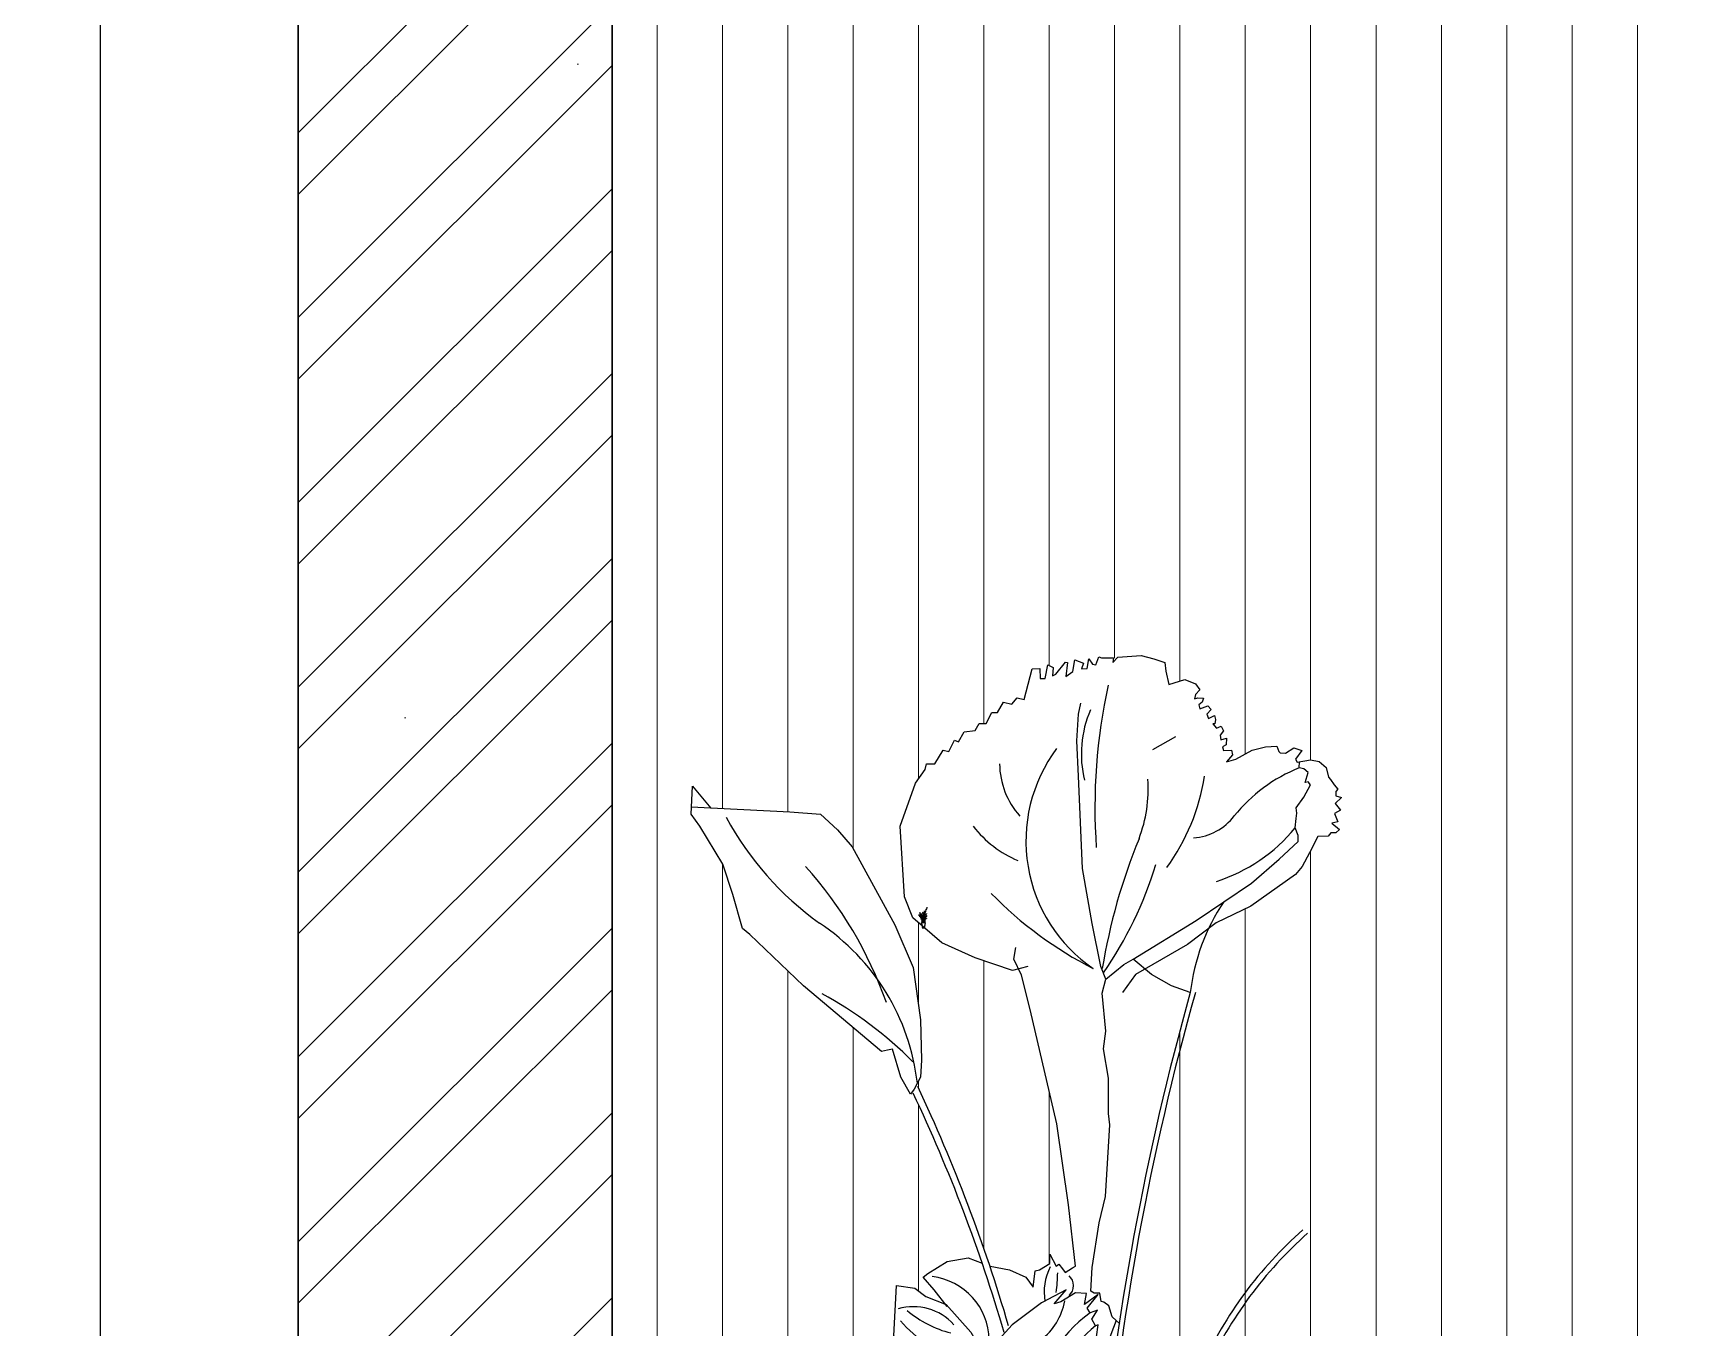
# Model space of a CAD drawing. Header units: millimetres. Extents: x 35877 to 3066687, y -650199 to -40525.
# Drawn here: x 148603.49 to 148651.05, y -179552.15 to -179515 of the extents above; entities that cross this region are included whole.
import ezdxf

# ---------------------------------------------------------------- set-up
doc = ezdxf.new("R2010")
doc.units = ezdxf.units.MM
doc.header["$MEASUREMENT"] = 0
doc.layers.add('AR HATCH-7', color=7, linetype='Continuous')
doc.layers.add('Interior', color=250, linetype='Continuous')
for name, color, linetype, lineweight in [('dim05', 1, 'Continuous', 13), ('FURNITURE', 32, 'Continuous', 9), ('XX~SLAB ( BEAM )~ ( DIM )', 7, 'Continuous', 9)]:
    doc.layers.add(name, color=color, linetype=linetype, lineweight=lineweight)

# ---------------------------------------------------------------- blocks, each defined once
blk = doc.blocks.new('A$C92db4de1')
at = {"color": 116, "true_color": 0x136734}
blk.add_line((13.24454338903524, 43.07755484143308), (13.90270903360943, 43.44362366286259), dxfattribs=at)
at = {"color": 18, "true_color": 0x000000}
for p, q in [((6.531763522205438, 38.32534171174484), (6.528822239146393, 38.32534171174484)), ((6.533347135602526, 38.32398582745373), (6.531084575894056, 38.32398582745373)), ((6.531537132450467, 38.32534171174484), (6.531537132450467, 38.32963532456597)), ((6.536062251863768, 38.32172597872886), (6.53244224555965, 38.3212740588715)), ((6.537645865260856, 38.31969221464533), (6.534025858851237, 38.31969221464533)), ((6.534252248711709, 38.32375986753141), (6.534252248711709, 38.32601971624354)), ((6.539682258171524, 38.31788441048411), (6.535383528513194, 38.31765832584097)), ((6.53628841866157, 38.3212740588715), (6.53628841866157, 38.32534171174484)), ((6.542397151475598, 38.3153986018242), (6.536514585357509, 38.31494655725874)), ((6.538098421817267, 38.31946625471028), (6.538098421817267, 38.32217802329251)), ((6.546017157783353, 38.31065294443761), (6.53855097837004, 38.30974910472469)), ((6.543980987829855, 38.31359067296762), (6.539229701618751, 38.31291279317702)), ((6.539908424969326, 38.31765832584097), (6.539908424969326, 38.32037009443775)), ((6.552645583469712, 38.38264637259454), (6.540201951047493, 38.37970864407725)), ((6.542397151475598, 38.31494655725874), (6.542849708028371, 38.31991817458038)), ((6.546277004221338, 38.28346916652299), (6.543335721158655, 38.28166136236177)), ((6.544433544386266, 38.31336471303257), (6.545338434429141, 38.31788441048411)), ((6.54899189741991, 38.28392121108664), (6.546955727466411, 38.28075739794076)), ((6.551707013681153, 38.28482505081411), (6.548313174065697, 38.2859549751829)), ((6.551707013681153, 38.28437313095674), (6.549897010525456, 38.28053143800571)), ((6.554229419823969, 38.38242041267404), (6.550835580212151, 38.38083856844787)), ((6.551899723795941, 38.3038735229693), (6.551899723795941, 38.30929706014649)), ((6.555327020090772, 38.28572901524785), (6.552838293588138, 38.28663297968342)), ((6.553257170500729, 38.30274359861323), (6.553257170500729, 38.30545536719546)), ((6.558268303047953, 38.28708489953897), (6.553517016833212, 38.28979666813575)), ((6.554003030068998, 38.38242041267404), (6.554003030068998, 38.38626210562506)), ((6.55671814633024, 38.38196849280394), (6.554455586621771, 38.3788048043516)), ((6.55555318678671, 38.2852770953923), (6.555100630230299, 38.28301724665289)), ((6.558720636643557, 38.28640689505301), (6.556458299892256, 38.28233924216693)), ((6.557396869684453, 38.38219445273899), (6.557396869684453, 38.38581018575496)), ((6.559659429389285, 38.38129048830342), (6.557849426237226, 38.37970864407725)), ((6.560304472997814, 38.28753681940907), (6.558041913289344, 38.29002262805625)), ((6.559885596085223, 38.38174253286888), (6.559659429389285, 38.38581018575496)), ((6.56347192285466, 38.28889270370018), (6.559851916445041, 38.29070063255676)), ((6.560757029554225, 38.28708489953897), (6.560078306305513, 38.28256532679552)), ((6.562374322587857, 38.38106452838292), (6.560338152637996, 38.37790083993059)), ((6.563279435697041, 38.38106452838292), (6.562374322587857, 38.38400238159375)), ((6.563698312613269, 38.28844078384464), (6.562567032706283, 38.28256532679552)), ((6.566865762364614, 38.28889270370018), (6.56347192285466, 38.28392121108664)), ((6.566639595566812, 38.2895707082007), (6.565055759212555, 38.29160447229697)), ((6.569354488870886, 38.29002262805625), (6.566865762364614, 38.28392121108664)), ((6.567770652411127, 38.28979666813575), (6.567091929162416, 38.29318631652313)), ((6.575269619417668, 38.33332326001619), (6.572102169560821, 38.33332326001619)), ((6.57391217271288, 38.3358090686761), (6.573459616160108, 38.34032864141955)), ((6.576174509464181, 38.33151545585497), (6.573685782957909, 38.33106353598487)), ((6.575043229557195, 38.33332326001619), (6.576400899219152, 38.33965076162895)), ((6.578210902371211, 38.32835176740264), (6.575043229557195, 38.32835176740264)), ((6.580699628877483, 38.32405802988796), (6.576174509464181, 38.32451007445161)), ((6.58250963203318, 38.32270214558412), (6.576174509464181, 38.32066838150058)), ((6.576400899219152, 38.33015957156385), (6.57798451261624, 38.33513118887095)), ((6.57798451261624, 38.32789972283899), (6.578663235966815, 38.33309730008114)), ((6.583640911936527, 38.32021646163048), (6.578663235966815, 38.31976441706684)), ((6.580925795675284, 38.32518795424403), (6.581152185433893, 38.33241942028872)), ((6.582057075476769, 38.3220242657917), (6.582735798830981, 38.3267697984702)), ((6.584772191843513, 38.31953845713178), (6.584772191843513, 38.32338015008281)), ((6.594122202004655, 38.2063694429562), (6.592312198848958, 38.20275370992749)), ((6.597215824163868, 38.35908506160013), (6.592690927809599, 38.3595371061765)), ((6.596384761709487, 38.2059175230861), (6.594348591759626, 38.20343171442619)), ((6.595253481806139, 38.20659540287852), (6.594574758557428, 38.20975921603713)), ((6.599704550666502, 38.35614733308284), (6.595858377564582, 38.35614733308284)), ((6.597742208308773, 38.2063694429562), (6.597516041616473, 38.21179298012066)), ((6.600457324573654, 38.20614348302115), (6.598194764865184, 38.20162391026497)), ((6.603172217874089, 38.2063694429562), (6.598420931662986, 38.20230179007012)), ((6.600457324573654, 38.20682136281357), (6.598873488215759, 38.21021113590723)), ((6.602419666931382, 38.35185372027445), (6.599704550666502, 38.35185372027445)), ((6.601288387129898, 38.35411356899931), (6.601288387129898, 38.35976306609882)), ((6.602493494523515, 38.20614348302115), (6.602267327831214, 38.20840333174601)), ((6.602872223484155, 38.35185372027445), (6.602872223484155, 38.36247483469378)), ((6.604003503391141, 38.3509497558407), (6.604908393434016, 38.3563732930179)), ((6.607244780738256, 38.20682136281357), (6.604077330983273, 38.20885525160338)), ((6.604908393434016, 38.34823798724574), (6.605587116788229, 38.35275768469546)), ((6.608376060641604, 38.20614348302115), (6.605434777582559, 38.20071994584396)), ((6.605660944380361, 38.20569156315105), (6.605660944380361, 38.20343171442619)), ((6.610412230595102, 38.2059175230861), (6.606792224181845, 38.20252775000517)), ((6.696370941535861, 38.12681714552491), (6.630236061493633, 38.12681714552491)), ((6.632598021460581, 38.13626498552549), (6.69400898146705, 38.13626498552549)), ((6.644231520833273, 38.38682264088129), (6.640787719417858, 38.38911578502666)), ((6.645379529029015, 38.38108971817564), (6.641935504550929, 38.3845294967341)), ((6.646527314158448, 38.3673307285917), (6.641935504550929, 38.36847723831124)), ((6.645379529029015, 38.37535679545726), (6.643083512637531, 38.37650342988309)), ((6.647675322354189, 38.36159780588605), (6.643083512637531, 38.36159780588605)), ((6.652267131961707, 38.35701139288722), (6.644231520833273, 38.35701139288722)), ((6.646527314158448, 38.38682264088129), (6.651119123765966, 38.39255556359967)), ((6.646527314158448, 38.38108971817564), (6.651119123765966, 38.38567613116174)), ((6.646527314158448, 38.37421016102962), (6.651119123765966, 38.37764993960263)), ((6.647675322354189, 38.36847723831124), (6.652267131961707, 38.37077050716471)), ((6.655711156439793, 38.35013196046202), (6.648823330546293, 38.35013196046202)), ((6.651119123765966, 38.35815802731304), (6.655711156439793, 38.36847723831124)), ((6.654563148244051, 38.34898532603438), (6.659154957960709, 38.35930453703259)), ((6.679817989825096, 38.37077050716471), (6.691297625537118, 38.37421016102962)), ((6.683262014408683, 38.37879657402846), (6.690149617341376, 38.37879657402846)), ((6.689001609149273, 38.40516804345134), (6.684409799538116, 38.40516804345134)), ((6.687853824016202, 38.39714197658577), (6.684409799538116, 38.39943512073114)), ((6.690149617341376, 38.41663388887537), (6.686705815824098, 38.42122017716792)), ((6.686705815824098, 38.3845294967341), (6.693593418756791, 38.38567613116174)), ((6.687853824016202, 38.39140905386739), (6.695889435144636, 38.39255556359967)), ((6.690149617341376, 38.4040214090237), (6.695889435144636, 38.40746118759671)), ((6.690149617341376, 38.39714197658577), (6.694741426952532, 38.39943512073114)), ((6.691297625537118, 38.41663388887537), (6.694741426952532, 38.42122017716792)), ((6.716552690075332, 38.25381865934651), (6.716552690075332, 38.25955158205215)), ((6.716552690075332, 38.25267214962696), (6.723440293008025, 38.25267214962696)), ((6.719535285650636, 38.33873121604847), (6.730087975174683, 38.33305195581852)), ((6.720415368403337, 38.33812378625771), (6.720973870957096, 38.34314403733151)), ((6.72114449968285, 38.25955158205215), (6.72114449968285, 38.26528450477235)), ((6.72114449968285, 38.25840507233261), (6.728032102619181, 38.25840507233261)), ((6.722649155446561, 38.33951832814819), (6.727675455047574, 38.33812378625771)), ((6.724603914277395, 38.34119170360827), (6.725162416831154, 38.34816416369904)), ((6.726352134213812, 38.21854172492385), (6.729901212544064, 38.21837287847848)), ((6.72764406261922, 38.34197571745426), (6.732517040029052, 38.3371081548612)), ((6.727873295203608, 38.22056725868606), (6.72871818643398, 38.22512474082578)), ((6.728032102619181, 38.27101742749073), (6.733771920524305, 38.27101742749073)), ((6.728211207126151, 38.22022969050158), (6.733281000313582, 38.22022969050158)), ((6.728233957601333, 38.34509624633392), (6.728233957601333, 38.35402104014975)), ((6.729180110811285, 38.26987091777119), (6.729180110811285, 38.28019012876939)), ((6.729540276057378, 38.34359797758043), (6.735223595536809, 38.33954165855903)), ((6.730188493369496, 38.34704858005898), (6.730188493369496, 38.35457883196977)), ((6.733450067808008, 38.22174880964485), (6.730239124357468, 38.22174880964485)), ((6.730577259342681, 38.22225522426197), (6.731929129775381, 38.22546230899752)), ((6.732774021005753, 38.22411191159154), (6.733619135193294, 38.22715027458798)), ((6.733450067808008, 38.22377434340706), (6.739195907797694, 38.22326792880267)), ((6.734066359917051, 38.34880058401723), (6.740561806815094, 38.34393286379236)), ((6.734097787964856, 38.34955870560225), (6.734097787964856, 38.35485779023293)), ((6.734919928614545, 38.27445720606374), (6.734919928614545, 38.28706968590086)), ((6.734971005731495, 38.2249558943804), (6.738688928489864, 38.22444947976328)), ((6.73577307245796, 38.35178987286963), (6.73577307245796, 38.36043570842048)), ((6.735816120024538, 38.22529346256488), (6.736154031841579, 38.22917580834837)), ((6.736067713747616, 38.27675035019638), (6.741807531550876, 38.2778969846222)), ((6.737506125442451, 38.22664385997086), (6.74257591863352, 38.22546230899752)), ((6.738007082563854, 38.35374220659287), (6.738007082563854, 38.35792570758349)), ((6.738857995878789, 38.22715027458798), (6.739027063369576, 38.2310324956652)), ((6.739511738225701, 38.28477654175549), (6.739511738225701, 38.29509575276643)), ((6.739511738225701, 38.28362990734058), (6.748695357546239, 38.2824833976083)), ((6.739871954599948, 38.22799425737503), (6.745617794589634, 38.22765668920511)), ((6.741079001149046, 38.48060073158922), (6.741079001149046, 38.4898590447101)), ((6.741224048095319, 38.22934465478102), (6.741392892523436, 38.2317077567277)), ((6.741807531550876, 38.48198930756917), (6.749843365741981, 38.48542908614218)), ((6.742068939325691, 38.22951337652012), (6.74713895557943, 38.22968222296549)), ((6.74257591863352, 38.22985094469186), (6.743082897941349, 38.23288930768649)), ((6.743928012132528, 38.23069492749346), (6.745786861978559, 38.23440842684431)), ((6.743928012132528, 38.2308637739261), (6.74764593488726, 38.23052620575436)), ((6.744941168180958, 38.48831602900827), (6.744941168180958, 38.50451769384745)), ((6.745251556130825, 38.48886874000709), (6.753287167259259, 38.49116200884782)), ((6.747547349354136, 38.4968949315662), (6.75558296048257, 38.49804144128575)), ((6.747547349354136, 38.29394924304688), (6.747547349354136, 38.29853553133762)), ((6.63968390145601, 37.96620386553514), (6.634959981529391, 37.96620386553514)), ((6.642045861524821, 37.95439406553123), (6.634959981529391, 37.95439406553123)), ((6.637321941492701, 37.95439406553123), (6.634959981529391, 37.95439406553123)), ((6.64440782148813, 37.96856582552573), (6.637321941492701, 37.96856582552573)), ((6.646769781451439, 37.96856582552573), (6.63968390145601, 37.96856582552573)), ((6.64440782148813, 37.96620386553514), (6.63968390145601, 37.96620386553514)), ((6.646769781451439, 37.96620386553514), (6.63968390145601, 37.96620386553514)), ((6.653855661450507, 37.96856582552573), (6.646769781451439, 37.96856582552573)), ((6.653855661450507, 37.96620386553514), (6.646769781451439, 37.96620386553514)), ((6.670389381513814, 37.95439406553123), (6.660941541445936, 37.95439406553123)), ((6.670389381513814, 37.95439406553123), (6.660941541445936, 37.95439406553123)), ((6.677475261509244, 37.96620386553514), (6.670389381513814, 37.96620386553514)), ((6.679837221472553, 37.96620386553514), (6.677475261509244, 37.96620386553514)), ((6.684561141504673, 37.96620386553514), (6.677475261509244, 37.96620386553514)), ((6.686923101471621, 37.96620386553514), (6.679837221472553, 37.96620386553514)), ((6.686923101471621, 37.96620386553514), (6.679837221472553, 37.96620386553514))]:
    blk.add_line(p, q, dxfattribs=at)
at = {"color": 116, "true_color": 0x136734}
for points in [[(9.656888945322862, 36.84581134439395), (9.219310978998692, 36.73461196309108), (8.143962114965689, 37.09270052390639), (7.188093890992604, 37.53036335313118), (6.35171400379113, 38.2465361212071), (6.112745026959601, 38.84335184023439), (5.9932643824759, 40.87251309598832), (6.431365204214671, 42.10592296167852), (6.710163625106361, 42.50379865670948), (6.749993069162883, 42.66294719350844), (6.988954358304909, 42.66294719350844), (7.227923335049127, 43.06082288853941), (7.3872334236803, 43.02103575434558), (7.546543512307835, 43.33933718094522), (7.666031849166757, 43.29954569374786), (7.825341937794292, 43.57805998560252), (8.143962114965689, 43.61784711979453), (8.263442759533064, 43.81678714381269), (8.462582292220759, 43.81678714381269), (8.621892380848294, 44.13508421743063), (8.781202469479467, 44.13508421743063), (8.954306771280244, 44.4365522906628), (9.199403946960956, 44.37533930571408), (9.352585836742946, 44.55897390756036), (9.551725369427004, 44.51306634535467), (9.781498208656558, 45.38533178951366), (9.99595439010227, 45.40063285925498), (10.01127104337138, 45.10987771080545), (10.14913627988426, 45.10987771080545), (10.22573491702133, 45.50775340583641), (10.37891680680332, 45.43123935171934), (10.36360015353421, 45.18639611849903), (10.45550775164884, 45.23230368070472), (10.731238229273, 45.58426746052828), (10.79251252544782, 45.56896639078695), (10.74655488254211, 45.17109069575417), (10.94569441522981, 45.30881773482179), (11.00696871149194, 45.64548044490402), (11.2520658870817, 45.55366532104563), (11.19079159090688, 45.38533178951366), (11.35929013395798, 45.40063285925498), (11.40524777686369, 45.67608693736656), (11.51247202374361, 45.52305882858127), (11.60438730955138, 45.50775340583641), (11.69629490315856, 45.73729992231711), (11.77288584800408, 45.70669342985457), (11.91075108911537, 45.70669342985457), (12.10989062180306, 45.70669342985457), (12.09457397312872, 45.56896639078695), (12.2324392096416, 45.72199449959589), (12.90644875723228, 45.76790206180158), (13.27408683297108, 45.67608693736656), (13.5804583002282, 45.56896639078695), (13.61109160217165, 45.32411880456311), (13.70300688807038, 44.94154853227701), (14.16255256201111, 45.07927557191761), (14.46892402926824, 44.95684960201834), (14.59147262161787, 44.78852042346807), (14.46892402926824, 44.65079338442229), (14.43828303954797, 44.52837176809953), (14.53019832544305, 44.55897390756036), (14.69869686849415, 44.54367283781903), (14.65273922559209, 44.4365522906628), (14.56083162738651, 44.36003823654573), (14.59147262161787, 44.23761661964818), (14.82124545633633, 44.32943174408319), (14.91315304985619, 44.22231119747994), (14.79061214979447, 44.08458851086289), (14.83656210500703, 43.9621625415366), (15.00506833575128, 44.05398201894968), (15.03570163769473, 43.93155604905041), (15.02038498902039, 43.80913443272766), (14.95911069284921, 43.80913443272766), (15.06634263192609, 43.68671281640491), (15.20420786843897, 43.74792144777712), (15.26547447692064, 43.61019876171304), (15.17356687880238, 43.48777279238857), (15.18888352747672, 43.35004575274615), (15.35738975822096, 43.39595766797538), (15.34207310954662, 43.2123230667039), (15.23484117497719, 43.15111008232816), (15.26547447692064, 43.0439895351501), (15.49525499933225, 43.05929495789496), (15.52588830127206, 42.92156791882735), (15.35738975822096, 42.72262789481101), (15.61780358708347, 42.79914194892808), (16.09267359739169, 43.05929495789496), (16.47562832648691, 43.15111008232816), (16.79731644701315, 43.16641115147286), (16.85859074318796, 43.01338304268756), (16.88922404513141, 42.98277655019956), (17.04241362260291, 42.96747548045823), (17.28750311050317, 43.12050358984197), (17.51727594522163, 43.0439895351501), (17.33752058915707, 42.7955071288543), (17.37737310088778, 42.71588932986924), (17.76258073003555, 42.78223459339461), (18.01495946614887, 42.72915751173059), (18.21420664499601, 42.55665373132433), (18.28062493540347, 42.27799143461016), (18.33375649267327, 42.21164181750828), (18.4400196025199, 42.06567440142135), (18.54628271696856, 41.93297952019748), (18.4931511597897, 41.8666299030956), (18.4931511597897, 41.74720320490451), (18.65254582681519, 41.69412612268752), (18.46658538110933, 41.52162234228126), (18.62598004822576, 41.33584602698829), (18.45329864796804, 41.24296004554526), (18.54628271696856, 41.00410664803712), (18.37360131211244, 40.96429774825629), (18.59941426963633, 40.77852143296332), (18.4931511597897, 40.68563545154211), (18.34703553812142, 40.68563545154211), (18.26733820226218, 40.59274511709555), (17.97511464211129, 40.5794769346594), (17.73601495144612, 40.11503832205744), (17.52348872255607, 39.71694932657738), (17.33752058915707, 39.4913684645071), (16.047238814499, 38.58306388596429), (15.05519346047731, 38.09854887682195), (14.23950489308118, 37.48190053384496), (12.74041071895044, 36.62299033327326), (12.36682898591971, 36.10088649468707)], [(12.29879576691019, 26.59291499063511), (12.07868041448819, 26.79281269192506), (11.97863008188506, 27.11264640161789), (11.83856576835387, 27.21259307576292), (11.75852242175097, 27.23258676360092), (11.71850075295515, 27.47246313454343), (11.55842175663201, 27.47246313454343), (11.45837141951779, 27.53243113903409), (11.49839309282106, 28.21208158165246), (11.6984937578527, 29.49142077513352), (11.87858743705874, 30.25102855705882), (12.0059263252042, 32.30269957956261), (11.9695415859278, 32.62980293057262), (11.9695415859278, 33.64746118446419), (11.82401802278036, 34.48339148562263), (11.8967798043559, 34.99222278934576), (11.78763328819332, 36.08256874180188), (11.8967798043559, 36.48236414437815), (11.75125624120847, 36.84581134439395), (11.50511335018746, 38.07971310773792), (11.21852588883121, 39.66539146900141), (11.10829520949846, 42.30818003158493), (11.06420601284481, 43.32125014111261), (11.10829520949846, 44.0920627460473), (11.17122265500439, 44.40594579819845)], [(11.8967798043559, 36.48236414437815), (12.40976459406374, 36.90929663566385), (12.67430746169339, 37.06345654519464), (14.48204907080071, 38.16461989673917), (16.06932932593554, 39.24376102676069), (16.86296560731353, 39.92648038967673), (17.41410362398892, 40.43301762091869), (17.41410362398892, 40.60920410557264), (17.32592523067797, 40.82943503444585), (17.34796982900662, 41.09371476171327), (17.37001442733163, 41.24787467066926), (17.34796982900662, 41.40203893320177), (17.56842349538056, 41.71036310413729), (17.76683256802062, 42.06273607342337), (17.70069877303831, 42.15082931603683), (17.61251269203422, 42.12880709334058), (17.70069877303831, 42.41510904272945), (17.56842349538056, 42.52522450744254), (17.43614822231757, 42.54724672956399), (17.45175705410657, 42.72262789480919)], [(1.547108695376664e-06, 41.43064736240012), (2.832244127683225, 41.29092661362301), (3.706385095760197, 41.22106406274361), (4.195910497801378, 40.76696836360679), (4.615503701457783, 40.27793921226476), (5.839305670298927, 38.04238546287343), (6.363793329895998, 36.81981911486037), (6.573589929470472, 35.31780256213824), (6.608559874719504, 34.16509876500459), (6.573589929470472, 33.67606961421552), (6.398759431387589, 33.32676338870442), (6.293861127003765, 33.18704046287348), (6.014140016824967, 33.67606961421552), (5.769373472001462, 34.47946936236076), (5.629509070720815, 34.44454026311359), (5.454682411975227, 34.40961116388826), (3.216867381495831, 36.29586086484596), (1.678366664942587, 37.7629396117627), (1.468570065368112, 37.93759381276868), (1.188841262897768, 38.91564776189807), (0.9091201527189696, 39.78891006090089), (0.2447680919322011, 40.87176001373336), (1.547108695376664e-06, 41.22106406274361), (0.03497149235772667, 42.02446381086702), (0.5594591519547976, 41.39571826317479)], [(8.565414813732787, 28.25264831861205), (8.572643587744096, 28.24994030229573), (9.125027232188586, 28.14483087741246), (9.598497833139845, 27.93461202824255), (9.808932631174685, 27.64555893390934), (9.861541328427847, 28.11855134526559), (9.993063073685335, 28.14483087741246), (10.2824032275239, 28.32877019445732), (10.2824032275239, 28.59154375606886), (10.4665336701255, 28.24994030229573), (10.54544672281554, 28.30249501473736), (10.65066411723819, 28.17110605713242), (10.72956947763669, 28.06599663282395), (10.94000427107676, 28.19738558985409), (11.01891731916839, 28.24994030229573), (10.81756332939403, 30.00894517595771), (10.48910112846715, 32.3332059513159), (9.722684194926842, 35.61450836813128), (9.476341386882268, 36.59890039929815), (9.257364025259449, 37.06375255438797), (9.312110288716212, 37.39188323123562)], [(14.31570347402157, 36.10088649468707), (13.77659118273732, 36.29264393966332), (13.20340088004014, 36.62299033327326), (12.67430746169339, 37.06345654519464)], [(7.336354548824602, 27.09373227736796), (6.9681013468944, 27.56672468874604), (6.652449154440546, 27.93461202824255), (6.783970899785345, 28.03972145310399), (7.336354548824602, 28.38132490687713), (7.941346890525892, 28.48643433118559), (8.345855186598783, 28.33489893340084)], [(7.231137149894494, 24.01927507482469), (6.9681013468944, 24.3871580607447), (6.494623058253637, 24.83387529240463), (6.073761159070273, 25.75358493541717), (5.810717663865944, 26.25285687951873), (5.889630711957579, 27.69811364575435), (6.415710010162002, 27.61927940118767), (6.731362202619493, 27.38278537170117), (7.310050197989767, 27.1462869898096), (8.020259943212295, 26.35796630437835), (8.362208794307662, 25.75358493541717)], [(11.62390966546081, 26.22657734679524), (11.67651836262667, 26.56818515357008), (11.59760531453503, 26.54190562084841), (11.49238792011602, 26.72584929087316), (11.65021401629929, 26.98862285250652), (11.43977921835176, 26.90978860734322), (11.36086617017281, 27.04117756492633), (11.67651836262667, 27.43534008414281), (11.28196081436909, 27.1462869898096), (11.33456951162225, 27.46161526386277), (11.01891731916839, 27.48789479658444), (10.59805541998139, 27.2251212349729), (10.41392497287234, 27.17256652253127), (10.75587382396407, 27.56672468874604), (10.04567177094214, 27.19884170225123), (9.203940284878627, 26.56818515357008), (8.441121842399298, 25.72730540269549)]]:
    blk.add_lwpolyline(points, dxfattribs=at)
at = {"color": 18, "true_color": 0x000000}
for points in [[(6.691647021503741, 37.96856582552573), (6.68928506143493, 37.96856582552573), (6.691647021503741, 37.96856582552573), (6.69400898146705, 37.97328974553238), (6.696370941535861, 37.97565170552298), (6.696370941535861, 37.9780136655263), (6.701094861462479, 38.01580502552679), (6.705818781498238, 38.04178658552337), (6.710542701530358, 38.06304422552785), (6.712904661493667, 38.07721598552052), (6.715266621456976, 38.09374970553108), (6.715266621456976, 38.098473625525), (6.608978421503707, 38.098473625525), (6.611340381467016, 38.10083558552833), (6.611340381467016, 38.10792146552558), (6.613702341535827, 38.11028342552891), (6.616064301502774, 38.11500734552283), (6.620788221429393, 38.11736930552615)], [(6.613702341535827, 38.06304422552785), (6.611340381467016, 38.07721598552052), (6.608978421503707, 38.09374970553108), (6.608978421503707, 38.098473625525)], [(6.613702341535827, 38.06304422552785), (6.618426261466084, 38.04178658552337), (6.623150181498204, 38.01580502552679), (6.627874101530324, 37.9780136655263), (6.627874101530324, 37.97565170552298), (6.630236061493633, 37.97328974553238), (6.632598021460581, 37.96856582552573), (6.634959981529391, 37.96856582552573), (6.632598021460581, 37.96856582552573)], [(6.665665461478056, 38.15279870552331), (6.653855661450507, 38.15516066552664), (6.63968390145601, 38.15752262552996), (6.627874101530324, 38.15752262552996), (6.618426261466084, 38.15516066552664), (6.616064301502774, 38.15279870552331), (6.618426261466084, 38.15752262552996), (6.618426261466084, 38.16224654552389)], [(6.632598021460581, 38.13390302552216), (6.632598021460581, 38.13626498552549), (6.630236061493633, 38.14098890553214), (6.627874101530324, 38.14335086552273), (6.623150181498204, 38.15043674553272), (6.618426261466084, 38.15043674553272), (6.616064301502774, 38.15279870552331)], [(6.618426261466084, 38.16224654552389), (6.627874101530324, 38.16224654552389), (6.63968390145601, 38.16224654552389), (6.653855661450507, 38.15752262552996), (6.668027421546867, 38.15516066552664), (6.679837221472553, 38.15516066552664), (6.677475261509244, 38.15516066552664)], [(6.696370941535861, 38.14098890553214), (6.69400898146705, 38.13626498552549), (6.69400898146705, 38.13390302552216), (6.696370941535861, 38.12681714552491), (6.69873290149917, 38.12445518553614), (6.703456821429427, 38.11736930552615), (6.620788221429393, 38.11736930552615), (6.625512141461513, 38.12445518553614), (6.627874101530324, 38.12681714552491), (6.630236061493633, 38.12681714552491), (6.632598021460581, 38.13390302552216)], [(6.679837221472553, 38.15279870552331), (6.691647021503741, 38.15279870552331), (6.69873290149917, 38.15516066552664), (6.691647021503741, 38.15279870552331), (6.68928506143493, 38.15279870552331), (6.677475261509244, 38.15279870552331)], [(6.679837221472553, 38.15516066552664), (6.68928506143493, 38.15516066552664), (6.69873290149917, 38.15752262552996), (6.703456821429427, 38.16224654552389), (6.705818781498238, 38.16224654552389), (6.708180741461547, 38.15752262552996)], [(6.695889435144636, 38.41319411030236), (6.691297625537118, 38.40975433174208), (6.687853824016202, 38.41204760058281)], [(6.69873290149917, 38.15516066552664), (6.703456821429427, 38.15752262552996), (6.708180741461547, 38.15752262552996), (6.705818781498238, 38.15516066552664), (6.703456821429427, 38.15516066552664), (6.705818781498238, 38.15516066552664), (6.703456821429427, 38.15516066552664), (6.701094861462479, 38.15279870552331), (6.696370941535861, 38.14807478552939), (6.696370941535861, 38.14098890553214)], [(6.715266621456976, 38.098473625525), (6.712904661493667, 38.10083558552833), (6.712904661493667, 38.10792146552558), (6.710542701530358, 38.11028342552891), (6.708180741461547, 38.11500734552283), (6.703456821429427, 38.11736930552615)], [(6.732623912332201, 38.26413799505281), (6.724588301203767, 38.26413799505281), (6.724588301203767, 38.27216406191656)], [(6.632598021460581, 37.95439406553123), (6.630236061493633, 37.95439406553123), (6.632598021460581, 37.95439406553123), (6.630236061493633, 37.95439406553123), (6.627874101530324, 37.95439406553123), (6.627874101530324, 37.95675602552183), (6.627874101530324, 37.96147994552848), (6.630236061493633, 37.96384190553181), (6.630236061493633, 37.96620386553514)], [(6.632598021460581, 37.96620386553514), (6.634959981529391, 37.96620386553514), (6.632598021460581, 37.96620386553514), (6.630236061493633, 37.96620386553514), (6.632598021460581, 37.96620386553514), (6.634959981529391, 37.96620386553514), (6.634959981529391, 37.96856582552573), (6.63968390145601, 37.96856582552573), (6.637321941492701, 37.96856582552573), (6.634959981529391, 37.96856582552573), (6.634959981529391, 37.96620386553514), (6.637321941492701, 37.96620386553514), (6.632598021460581, 37.96620386553514), (6.634959981529391, 37.96620386553514), (6.63968390145601, 37.96620386553514), (6.637321941492701, 37.96620386553514), (6.64440782148813, 37.96620386553514), (6.637321941492701, 37.96620386553514)], [(6.686923101471621, 37.95439406553123), (6.679837221472553, 37.95439406553123), (6.668027421546867, 37.95439406553123), (6.656217621519318, 37.95439406553123)], [(6.679837221472553, 37.95439406553123), (6.691647021503741, 37.95439406553123), (6.686923101471621, 37.95439406553123), (6.679837221472553, 37.95439406553123), (6.682199181541364, 37.95439406553123), (6.672751341477124, 37.95439406553123), (6.660941541445936, 37.95439406553123), (6.682199181541364, 37.95439406553123), (6.68928506143493, 37.95439406553123)], [(6.686923101471621, 37.96856582552573), (6.68928506143493, 37.96856582552573), (6.686923101471621, 37.96856582552573), (6.684561141504673, 37.96856582552573), (6.68928506143493, 37.96856582552573), (6.68928506143493, 37.96620386553514), (6.691647021503741, 37.96620386553514), (6.68928506143493, 37.96620386553514), (6.691647021503741, 37.96620386553514), (6.68928506143493, 37.96620386553514), (6.684561141504673, 37.96620386553514)], [(6.691647021503741, 37.96620386553514), (6.686923101471621, 37.96620386553514), (6.684561141504673, 37.96620386553514), (6.68928506143493, 37.96620386553514), (6.686923101471621, 37.96620386553514)], [(6.69400898146705, 37.95439406553123), (6.691647021503741, 37.95439406553123), (6.69400898146705, 37.95439406553123), (6.691647021503741, 37.95439406553123), (6.686923101471621, 37.95439406553123), (6.68928506143493, 37.95439406553123), (6.696370941535861, 37.95439406553123), (6.696370941535861, 37.96147994552848), (6.69400898146705, 37.96147994552848), (6.696370941535861, 37.96147994552848), (6.69400898146705, 37.96384190553181), (6.69400898146705, 37.96620386553514), (6.691647021503741, 37.96620386553514), (6.69400898146705, 37.96620386553514)]]:
    blk.add_lwpolyline(points, dxfattribs=at)
for points in [[(6.679837221472553, 38.15279870552331), (6.677475261509244, 38.15279870552331), (6.665665461478056, 38.15279870552331), (6.668027421546867, 38.15279870552331)], [(6.630236061493633, 37.96147994552848), (6.627874101530324, 37.96147994552848)], [(6.634959981529391, 37.95439406553123), (6.630236061493633, 37.95439406553123), (6.627874101530324, 37.95439406553123)], [(6.634959981529391, 37.96147994552848), (6.630236061493633, 37.96147994552848)], [(6.64440782148813, 37.95439406553123), (6.637321941492701, 37.95439406553123), (6.632598021460581, 37.95439406553123), (6.637321941492701, 37.95439406553123), (6.64440782148813, 37.95439406553123), (6.642045861524821, 37.95439406553123), (6.660941541445936, 37.95439406553123), (6.651493701487198, 37.95439406553123), (6.64440782148813, 37.95439406553123), (6.651493701487198, 37.95439406553123), (6.642045861524821, 37.95439406553123)], [(6.642045861524821, 37.96147994552848), (6.634959981529391, 37.96147994552848)], [(6.651493701487198, 37.96147994552848), (6.660941541445936, 37.96147994552848), (6.651493701487198, 37.96147994552848), (6.642045861524821, 37.96147994552848)], [(6.660941541445936, 37.96856582552573), (6.653855661450507, 37.96856582552573), (6.64440782148813, 37.96856582552573), (6.646769781451439, 37.96856582552573)], [(6.660941541445936, 37.96620386553514), (6.653855661450507, 37.96620386553514), (6.64440782148813, 37.96620386553514), (6.651493701487198, 37.96620386553514), (6.64440782148813, 37.96620386553514), (6.646769781451439, 37.96620386553514)], [(6.660941541445936, 37.96620386553514), (6.651493701487198, 37.96620386553514), (6.653855661450507, 37.96620386553514)], [(6.670389381513814, 37.96856582552573), (6.660941541445936, 37.96856582552573)], [(6.684561141504673, 37.96620386553514), (6.679837221472553, 37.96620386553514), (6.670389381513814, 37.96620386553514), (6.679837221472553, 37.96620386553514), (6.670389381513814, 37.96620386553514), (6.660941541445936, 37.96620386553514)], [(6.682199181541364, 37.96147994552848), (6.672751341477124, 37.96147994552848), (6.660941541445936, 37.96147994552848), (6.672751341477124, 37.96147994552848)], [(6.677475261509244, 37.96856582552573), (6.679837221472553, 37.96856582552573), (6.670389381513814, 37.96856582552573), (6.677475261509244, 37.96856582552573), (6.684561141504673, 37.96856582552573)], [(6.679837221472553, 37.95439406553123), (6.670389381513814, 37.95439406553123)], [(6.68928506143493, 37.96147994552848), (6.682199181541364, 37.96147994552848)], [(6.69400898146705, 37.96147994552848), (6.68928506143493, 37.96147994552848)]]:
    blk.add_lwpolyline(points, close=True, dxfattribs=at)
at = {"color": 116, "true_color": 0x136734}
for centre, radius, start, end in [((27.97029354120605, 41.40678073298477), 16.39131592312934, 167.6052084611185, 184.0164355924937), ((14.44629796610388, 42.94283601573989), 3.256231458314059, 157.0263106169307, 193.3034425902798), ((14.03587901105493, 40.45148461257122), 4.435311724459547, 143.3010597600116, 235.6374570715217), ((11.12136282017673, 42.68706069973632), 2.277130132886179, 180.6067408875625, 221.8765833054621), ((19.13020666326338, 38.32444112404301), 4.549936393128451, 111.8591234335049, 141.3210962913159), ((9.1239334594502, 41.94621227489006), 3.985955418219975, 338.9537889255776, 3.967488078508939), ((8.720732646022952, 43.25590646214187), 6.077688793595144, 324.0607467381485, 351.0129164450044), ((8.992258207796112, 45.47972434023904), 9.099870801602506, 208.5438251480652, 234.2707990779712), ((14.30541867362626, 42.14018159335501), 1.6016678764343, 273.7604306146929, 322.6261390843882), ((10.66491026726362, 42.89631980924059), 3.276912959801911, 218.1407573231672, 246.7027486681875), ((28.67955575893575, 34.02490027214117), 17.11384189110101, 157.71476366728, 170.7110033816334), ((13.60338858753676, 43.86605932645216), 4.803994812819685, 287.7200818680163, 320.7944777011283), ((-5.374700486427173, 31.9456454411702), 11.63413749332308, 19.41729350150829, 41.93496451544956), ((2.470657048110297, 43.10572342207706), 11.3569376040302, 325.4449152909974, 342.9456294247106), ((16.6775826611447, 46.85599230575463), 11.30451912452712, 224.3930645343893, 242.926190912364), ((20.11747356508931, 35.44009758022548), 5.839278910832498, 146.0140884462205, 173.5023328582297), ((0.1328279494809976, 32.77005580440709), 6.395303208423587, 6.56665649805988, 56.33104353072082), ((-1.531381784574478, 26.29974023394061), 11.10373100614755, 44.72145811941412, 61.59445656678569), ((88.85060508517927, 15.13244415968256), 77.4282063077592, 164.2874433556749, 174.8890428561681), ((88.99609789296301, 15.13244415968256), 77.4282063077592, 164.2874433556749, 174.8890428561681), ((-36.27877503261698, 13.22203917355728), 47.29609470663267, 16.35714141681627, 25.25781552434643), ((-36.40596013916729, 13.03144835329658), 47.29609470663267, 16.35714141681627, 25.25781552434643), ((25.32898969749658, 20.49362004497743), 11.74987905360102, 131.5102399532162, 155.584148627991), ((25.46905401562253, 20.39366901783251), 11.74987905360102, 131.5102399532162, 155.584148627991), ((11.72099912288832, 27.50588842639263), 1.597608313041595, 153.0364458076637, 189.6405856914551), ((5.103923656984989, 28.19230298833099), 5.410663376287426, 352.6179060861293, 358.5752197695448), ((6.684950691698759, 26.09927411063109), 1.864079050778142, 1.208355757031638, 83.1245148594474), ((10.59713096475753, 27.69118354535567), 0.368752848723368, 310.5173039530582, 49.48269604694183), ((8.94308404165713, 27.56565755862539), 1.797562106312048, 307.0013975701069, 349.9382137273497), ((6.376232604074175, 25.5293120725546), 1.556717381205837, 41.94563156406526, 106.398658515344), ((10.71321811297457, 31.04990174041086), 6.427798744170124, 222.8596452506587, 241.0192091342743), ((8.172963691053155, 29.27108553879043), 3.026598683476867, 229.2112464839487, 256.1362016377931), ((13.89702293723894, 23.52540735087314), 4.182353784470968, 125.9816775191608, 170.5469189887744), ((23.72964521424001, 22.20387123096589), 12.38319796736873, 158.7457770302303, 174.7881952060104), ((14.05652777326759, 23.52993202066318), 3.888223838196225, 129.2275975391725, 168.8072871910209)]:
    blk.add_arc(centre, radius, start, end, dxfattribs=at)
at = {"color": 18, "true_color": 0x000000}
for points, knots in [([(6.674385285059543, 38.15516066552664), (6.691034340317856, 38.28117938646756), (6.709811678243568, 38.41770623880257), (6.767186494238558, 38.54121685243081), (6.771694999883039, 38.55092230048103)], [16.9886823097893, 16.9886823097893, 16.9886823097893, 16.9886823097893, 852.8631221814393, 924.1475486428707, 924.1475486428707, 924.1475486428707, 924.1475486428707]), ([(6.691394893750839, 38.15568812357924), (6.678819667962671, 38.2188459531335), (6.662605311088555, 38.29605794658164), (6.577870567663922, 38.29651017397737), (6.553394698883494, 38.28267981447789), (6.538730100583052, 38.28283395855578), (6.537842590099899, 38.28284328744303)], [5.335712756174393, 5.335712756174393, 5.335712756174393, 5.335712756174393, 353.6474817942544, 436.3225085362537, 527.9909598099381, 533.8961772475938, 533.8961772475938, 533.8961772475938, 533.8961772475938]), ([(6.659961635465152, 38.15650496318449), (6.653069378371583, 38.21676819729873), (6.64364533819753, 38.29748317729172), (6.583995007531485, 38.38079589004883), (6.551601774066512, 38.38296225845988), (6.540499937971617, 38.38370471805138)], [2.389062279101735, 2.389062279101735, 2.389062279101735, 2.389062279101735, 407.7400043663012, 545.5152406977872, 617.3544931163822, 617.3544931163822, 617.3544931163822, 617.3544931163822]), ([(6.628114447365078, 38.16224654552389), (6.626182818501547, 38.19831608633103), (6.62226086251394, 38.26671486709165), (6.583000324149907, 38.32269948318935), (6.564416514727782, 38.34919956398335)], [3.258865938830308, 3.258865938830308, 3.258865938830308, 3.258865938830308, 238.5788063393436, 450.0794241931416, 450.0794241931416, 450.0794241931416, 450.0794241931416]), ([(6.686871543439338, 38.15516066552664), (6.692134726730728, 38.21364864013049), (6.698589544448623, 38.2913908244991), (6.641200603902689, 38.36676340878694), (6.647025571364793, 38.39932655351549), (6.649453876292682, 38.41290143483093)], [5.064255063622835, 5.064255063622835, 5.064255063622835, 5.064255063622835, 379.1519826667533, 503.1842303133859, 591.8560063497198, 591.8560063497198, 591.8560063497198, 591.8560063497198]), ([(6.684541067792452, 38.15516066552664), (6.692938981865154, 38.19203254732929), (6.707460954639828, 38.25385154960713), (6.753153867339279, 38.29713205297776), (6.771694999883039, 38.31469428521996)], [5.25543448811181, 5.25543448811181, 5.25543448811181, 5.25543448811181, 249.9991185704195, 417.1272042229316, 417.1272042229316, 417.1272042229316, 417.1272042229316])]:
    blk.add_open_spline(points, degree=3, knots=knots, dxfattribs=at)
for points in [[(6.637000704111415, 38.16224654552389), (6.540499937971617, 38.31734856620642), (6.524555404830608, 38.33327400274175)], [(6.652111224058899, 38.15809370203715), (6.633509343042533, 38.20321598006012), (6.593648233247222, 38.20587013635122), (6.588333314444753, 38.20587013635122)], [(6.633509343042533, 38.16224654552389), (6.649453876292682, 38.30407728596219), (6.691972557018744, 38.42086415309313), (6.691972557018744, 38.43148115235272), (6.694629904890462, 38.44209815161048)], [(6.751757816629834, 38.37272733936334), (6.737081346935156, 38.34958210386867), (6.726267435922637, 38.34109529859779), (6.712363556314813, 38.32412212590862), (6.698459676601487, 38.28168897525939), (6.664318592738709, 38.15577880365709)], [(6.696791140697314, 38.15703718532859), (6.721204052475514, 38.21383285461161), (6.750435547932284, 38.23506685313077)]]:
    blk.add_spline(points, degree=3, dxfattribs=at)
for points in [[(6.684000290450058, 38.15278526474867), (6.684001310211897, 38.15278974500688), (6.684002329871873, 38.1527942252651), (6.684003349633713, 38.15279870552331)], [(6.686657638318138, 38.15278526474867), (6.686658041908231, 38.15278974500688), (6.686658445498324, 38.1527942252651), (6.686658849084779, 38.15279870552331)], [(6.691972557018744, 38.15278526474867), (6.691964972760616, 38.15282338754332), (6.691957388498849, 38.15286151033797), (6.691949804240721, 38.15289963310533)]]:
    blk.add_open_spline(points, degree=3, dxfattribs=at)

msp = doc.modelspace()

# ---------------------------------------------------------------- hatches: boundary and pattern name
at = {"layer": 'AR HATCH-7', "lineweight": 0, "true_color": 0x939598, "transparency": 33554610}
h = msp.add_hatch(dxfattribs=at)
h.set_pattern_fill('AR-SAND', color=252, scale=15, angle=45)
h.set_pattern_definition([(82.50000000000001, (947.3384303044586, 838.1468119962374), (-21.10519775864464, 19.76890683797415), [0, -22.79999999999997, 0, -25.49999999999997, 0, -24.37499999999997]), (52.49999999999999, (947.3384303044586, 838.1468119962374), (-11.1620626611313, 48.70469594555517), [0, -12.3, 0, -20.55, 0, -7.875]), (12.5, (934.2923101915667, 825.1006918833455), (32.97043909335446, 33.09048574728702), [0, -7.5, 0, -27, 0, -35.25]), (2.499999999999997, (934.2923101915667, 825.1006918833455), (22.57563245327427, 41.19394276267653), [0, -3.75, 0, -17.7, 0, -20.25])])
h.paths.add_polyline_path([(148620.0985806184, -179451.5810025603), (148611.0985806184, -179451.5810025603), (148611.0985806184, -179578.5810025603), (148620.0985806184, -179578.5810025603)])
at = {"layer": 'AR HATCH-7', "lineweight": 0, "true_color": 0x939598, "transparency": 33554687}
h = msp.add_hatch(dxfattribs=at)
h.set_pattern_fill('ANSI32', color=252, scale=10)
h.set_pattern_definition([(45, (947.3384303044586, 838.1468119962374), (-2.651650429449553, 2.651650429449553), []), (45, (949.1061972544585, 838.1468119962374), (-2.651650429449553, 2.651650429449553), [])])
h.paths.add_polyline_path([(148620.0985806184, -179454.5810025603), (148611.0985806184, -179454.5810025603), (148611.0985806184, -179578.5810025603), (148620.0985806184, -179578.5810025603)])
at = {"layer": 'dim05', "lineweight": 0, "true_color": 0x492403, "transparency": 33554559}
h = msp.add_hatch(dxfattribs=at)
h.set_pattern_fill('ANSI31', color=38, scale=15, angle=45)
h.set_pattern_definition([(90, (468.2629661488172, 1251.343732120906), (-1.875, 0), [])])
h.paths.add_polyline_path([(148714.6424841533, -179514.5540595263), (148705.5996640409, -179514.5540595263), (148705.5996640409, -179540.6079455945), (148660.5974971958, -179540.6079455945), (148660.5974971958, -179514.5540595263), (148620.0985806184, -179514.5540595263), (148620.0985806184, -179557.6353880364), (148628.3525081395, -179557.6353880365), (148627.8667496562, -179556.7530868697), (148627.445887757, -179556.0961507889), (148626.9461128097, -179556.0173208967), (148626.6041639587, -179555.9384866516), (148626.3335626044, -179556.0736500833), (148626.1232778564, -179555.7121802469), (148625.8939542134, -179555.6494379102), (148626.9987215069, -179554.8348376921), (148627.2880616608, -179554.6508940221), (148628.2350105504, -179554.4932298853), (148628.7347854977, -179554.4143956402), (148629.4670022753, -179554.7006274992), (148629.6227889188, -179554.6383767875), (148629.3392934316, -179554.2418788008), (148628.8658151429, -179553.7951615691), (148628.4449532437, -179552.8754519261), (148628.1819097486, -179552.376179982), (148628.2608227966, -179550.9309232158), (148628.7869020948, -179551.0097574603), (148629.1025542873, -179551.2462514898), (148629.6598103482, -179551.4739910623), (148629.3392934316, -179551.0623121728), (148629.0236412391, -179550.6944248333), (148629.1551629845, -179550.5893154084), (148629.7075466335, -179550.2477119546), (148630.3125389752, -179550.1426025303), (148630.7170472698, -179550.2941379276, 0.02810716256562425), (148628.7181837528, -179545.3712273361), (148628.6650532117, -179545.4419963986), (148628.3853321015, -179544.9529672473), (148628.1405655567, -179544.1495674991), (148628.0007011554, -179544.1844965984), (148627.8258744967, -179544.2194256976), (148625.5880594662, -179542.3331759967), (148624.0495587496, -179540.8660972497), (148623.83976215, -179540.6914430487), (148623.5600333476, -179539.7133890996), (148623.2803122374, -179538.8401268006), (148622.6159601766, -179537.7572768478), (148622.3711936318, -179537.4079727988), (148622.406163577, -179536.6045730506), (148622.924274415, -179537.2256741892), (148625.2034362124, -179537.3381102479), (148626.0775771804, -179537.4079727988), (148626.5671025825, -179537.8620684979), (148626.9866957862, -179538.3510976492), (148628.210497755, -179540.5866513986), (148628.7349854146, -179541.8092177466), (148628.9447820142, -179543.3112342994), (148628.9797519594, -179544.4639380965), (148628.9447820142, -179544.9529672473), (148628.8383032981, -179545.1657086099, -0.02971842344163293), (148630.9366069016, -179550.3763885441), (148630.9438356724, -179550.3790965592), (148631.4962193169, -179550.4842059841), (148631.9696899178, -179550.6944248333), (148632.1801247159, -179550.9834779276), (148632.2327334131, -179550.5104855162), (148632.3642551584, -179550.4842059841), (148632.6535953122, -179550.300266667), (148632.6535953122, -179550.0374931054), (148632.8377257548, -179550.3790965592), (148632.9166388075, -179550.3265418468), (148633.0218562019, -179550.4579308044), (148633.1007615623, -179550.5630402287), (148633.3111963558, -179550.4316512716), (148633.3901094038, -179550.3790965592), (148633.1887554141, -179548.6200916855), (148632.8602932132, -179546.2958309102), (148632.0938762796, -179543.0145284934), (148631.8475334716, -179542.0301364622), (148631.7629592166, -179541.8505995256), (148631.5905030637, -179541.8944248984), (148630.5151541996, -179541.5363363376), (148629.5592859757, -179541.0986735084), (148629.0640831765, -179540.674642796), (148629.0037901061, -179540.674642796), (148629.0014281462, -179540.674642796), (148628.9990661862, -179540.674642796), (148628.9990661862, -179540.651023196), (148628.9945793177, -179540.6151282479), (148628.7229060885, -179540.3825007403), (148628.4839371117, -179539.7856850213), (148628.3644564672, -179537.7565237655), (148628.8025572889, -179536.5231138998), (148629.0813557098, -179536.1252382048), (148629.1211851538, -179535.966089668), (148629.360146443, -179535.966089668), (148629.5991154197, -179535.568213973), (148629.7584255084, -179535.6080011071), (148629.917735597, -179535.2896996806), (148630.0372239338, -179535.3294911678), (148630.1965340225, -179535.0509768759), (148630.5151541996, -179535.0111897417), (148630.6346348442, -179534.8122497177), (148630.8337743769, -179534.8122497177), (148630.9930844655, -179534.4939526441), (148631.1523945542, -179534.4939526441), (148631.325498856, -179534.1924845708), (148631.5705960316, -179534.2536975558), (148631.7237779214, -179534.0700629539), (148631.9229174541, -179534.1159705161), (148632.1526902934, -179533.243705072), (148632.3671464748, -179533.2284040022), (148632.382463128, -179533.5191591507), (148632.5203283646, -179533.5191591507), (148632.5969270017, -179533.1212834557), (148632.7501088915, -179533.1977975098), (148632.7347922382, -179533.442640743), (148632.8266998363, -179533.3967331808), (148633.102430314, -179533.044769401), (148633.1637046101, -179533.0600704707), (148633.1177469672, -179533.4579461658), (148633.3168864999, -179533.3202191267), (148633.3781607962, -179532.9835564166), (148633.6232579718, -179533.0753715404), (148633.5619836756, -179533.243705072), (148633.7304822186, -179533.2284040022), (148633.7764398615, -179532.9529499241), (148633.8836641084, -179533.1059780329), (148633.9755793942, -179533.1212834557), (148634.0674869878, -179532.8917369392), (148634.1440779327, -179532.9223434317), (148634.2819431738, -179532.9223434317), (148634.5898463393, -179532.9223434317), (148634.6036312943, -179532.9070423619), (148635.2776408419, -179532.8611347997), (148635.6452789177, -179532.9529499241), (148635.9516503849, -179533.0600704707), (148635.9822836868, -179533.3049180569), (148636.0741989728, -179533.6874883292), (148636.5337446467, -179533.5497612896), (148636.8401161139, -179533.6721872595), (148636.9626647063, -179533.840516438), (148636.8401161139, -179533.9782434771), (148636.8094751242, -179534.1006650934), (148636.9013904101, -179534.0700629539), (148637.0698889532, -179534.0853640237), (148637.0239313103, -179534.1924845708), (148636.9320237121, -179534.268998625), (148636.9626647063, -179534.3914202419), (148637.192437541, -179534.2996051174), (148637.2843451345, -179534.406725664), (148637.1618042345, -179534.5444483506), (148637.2077541897, -179534.66687432), (148637.3762604204, -179534.5750548425), (148637.4068937224, -179534.6974808125), (148637.3839187491, -179534.8811132392), (148637.4375347166, -179534.9423240451), (148637.5753999531, -179534.8811154137), (148637.6366665616, -179535.0188380998), (148637.5447589635, -179535.1412640691), (148637.5600756122, -179535.2789911088), (148637.7285818429, -179535.2330791935), (148637.7132651942, -179535.4167137948), (148637.6060332597, -179535.4779267792), (148637.6366665616, -179535.5850473263), (148637.866447084, -179535.5697419036), (148637.897080386, -179535.7074689427), (148637.7285818429, -179535.9064089667), (148637.9889956718, -179535.8298949126), (148638.4638656821, -179535.5697419036), (148638.8468204112, -179535.4779267792), (148639.1685085317, -179535.46262571), (148639.2297828279, -179535.6156538188), (148639.2604161298, -179535.6462603113), (148639.4136057073, -179535.661561381), (148639.6586951952, -179535.5085332717), (148639.8884680299, -179535.5850473263), (148639.7087126738, -179535.8335297327), (148639.7485651856, -179535.9131475316), (148640.1337728147, -179535.8468022681), (148640.3861515508, -179535.8998793498), (148640.5853987297, -179536.0723831302), (148640.6518170201, -179536.3510454269), (148640.7049485774, -179536.417395044), (148640.8112116872, -179536.5633624601), (148640.9174748017, -179536.6960573413), (148640.8643432445, -179536.7624069584), (148640.8643432445, -179536.8818336566), (148641.0237379115, -179536.9349107388), (148640.8377774658, -179537.1074145192), (148640.9971721329, -179537.2931908345), (148640.8244907327, -179537.386076816), (148640.9174748017, -179537.6249302135), (148640.7447933968, -179537.6647391132), (148640.9706063543, -179537.8505154286), (148640.8643432445, -179537.94340141), (148640.7182276228, -179537.94340141), (148640.6385302869, -179538.0362917444), (148640.3463067268, -179538.0495599268), (148640.1072070361, -179538.5139985394), (148639.8946808073, -179538.9120875349), (148639.7087126738, -179539.137668397), (148638.4184308992, -179540.0459729755), (148637.4263855452, -179540.5304879847), (148637.2087468225, -179540.6950196001, 0.08215169970907978), (148636.6868955555, -179542.5281503808, 0.04629122726797285), (148634.1014417554, -179556.5989182548), (148633.8910146451, -179557.0981901983), (148633.8736679298, -179557.6353880367), (148714.6424841533, -179557.6353880382), (148714.6424841533, -179556.7447527627)])
h.paths.add_polyline_path([(148700.6032654453, -179547.2930260462), (148700.6032654453, -179550.059672311), (148663.8576504797, -179550.059672311), (148663.8576504797, -179547.2930260462)], flags=16)

# ---------------------------------------------------------------- linework, layer by layer
at = {"layer": 'FURNITURE', "color": 252, "lineweight": 25, "true_color": 0x939598, "transparency": 33554687}
msp.add_lwpolyline([(148605.4151521286, -179443.9653162683), (148605.4151521286, -179511.3310447593), (148603.492887406, -179512.3866283495), (148607.6097153193, -179512.6366283495), (148605.4151521286, -179513.6600694061), (148605.4151521286, -179584.0579404307)], dxfattribs=at)
at = {"layer": 'XX~SLAB ( BEAM )~ ( DIM )', "lineweight": 30, "transparency": 33554687}
msp.add_lwpolyline([(148611.0985806184, -179454.5810025603), (148620.0985806184, -179454.5810025603), (148620.0985806184, -179578.5810025603), (148611.0985806184, -179578.5810025603)], close=True, dxfattribs=at)

# ---------------------------------------------------------------- block references
at = {"layer": 'Interior', "transparency": 33554687}
msp.add_blockref('A$C92db4de1', (148622.3711920847, -179578.6290368615), dxfattribs=at)

doc.saveas('drawing.dxf')
